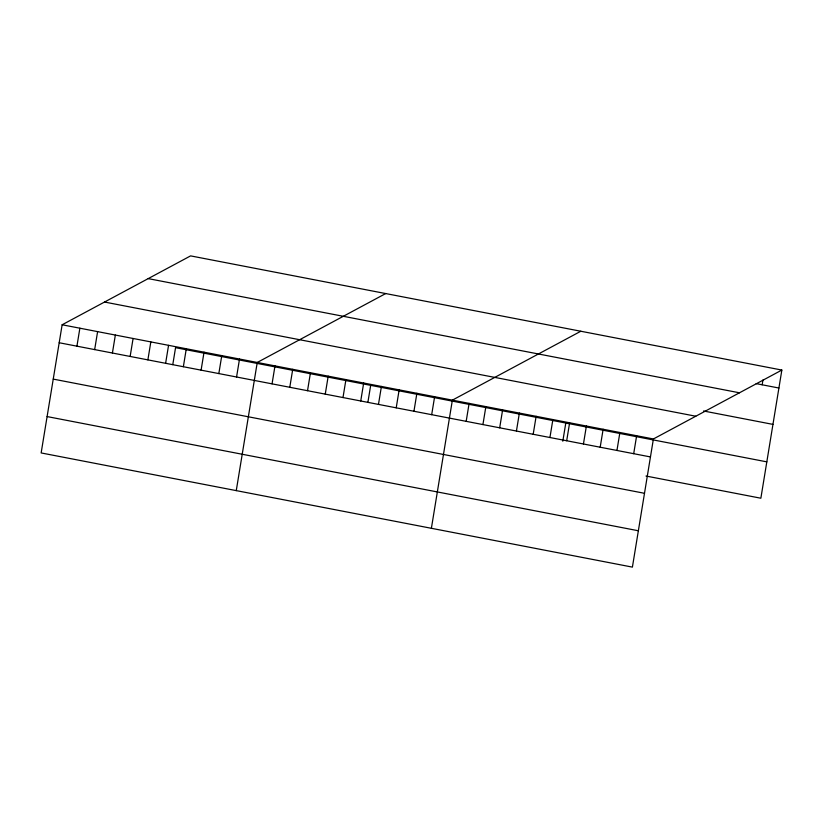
<?xml version="1.0" encoding="UTF-8"?>
<svg xmlns="http://www.w3.org/2000/svg" width="823" height="823" viewBox="0 0 823 823"><rect width="100%" height="100%" fill="white"/><g stroke="black" fill="none" stroke-linecap="round" stroke-linejoin="round"><path stroke-width="1.23" d="M781.85 370.062L190.597 255.881L62.137 324.776L41.15 452.938L632.403 567.119L653.4 438.968L781.85 370.062L760.864 498.224L645.993 476.033M76.93 346.174L79.872 328.202M94.666 349.6L97.608 331.628M112.412 353.026L115.354 335.054M130.147 356.441L133.089 338.479M147.883 359.867L150.825 341.905M165.618 363.293L168.561 345.331M172.779 364.64L175.556 347.676L766.82 461.857M183.364 366.719L186.296 348.757M201.1 370.144L204.042 352.182M218.836 373.57L221.778 355.608M236.571 376.996L239.514 359.034M236.263 490.621L257.249 362.459L385.709 293.554M272.053 383.847L274.995 365.885M289.789 387.273L292.731 369.311M307.524 390.699L310.466 372.737M325.26 394.124L328.202 376.162M342.996 397.55L345.938 379.588M360.741 400.976L363.684 383.014M367.891 402.324L370.679 385.349M378.477 404.402L381.419 386.44M396.213 407.827L399.155 389.865M413.948 411.253L416.891 393.291M431.684 414.679L434.626 396.717M431.386 528.304L452.372 400.143L580.822 331.237M466.178 421.345L469.12 403.373M482.926 424.575L485.868 406.613M499.684 427.816L502.627 409.844M516.433 431.046L519.375 413.084M533.191 434.277L536.133 416.315M549.939 437.517L552.881 419.555M562.809 441.221L565.792 423.032M566.687 440.747L569.629 422.785M583.445 443.988L586.388 426.026M600.193 447.218L603.136 429.256M616.952 450.459L619.894 432.497M633.7 453.689L636.642 435.727M762.16 384.794L762.942 380M756.172 383.631L778.908 388.024M148.202 278.616L739.455 392.797M703.552 410.986L772.951 424.39M104.531 302.041L695.785 416.222M62.137 324.776L653.4 438.968M59.194 342.749L650.458 456.93M53.238 379.105L644.502 493.296M47.106 416.572L638.36 530.763"/></g></svg>
